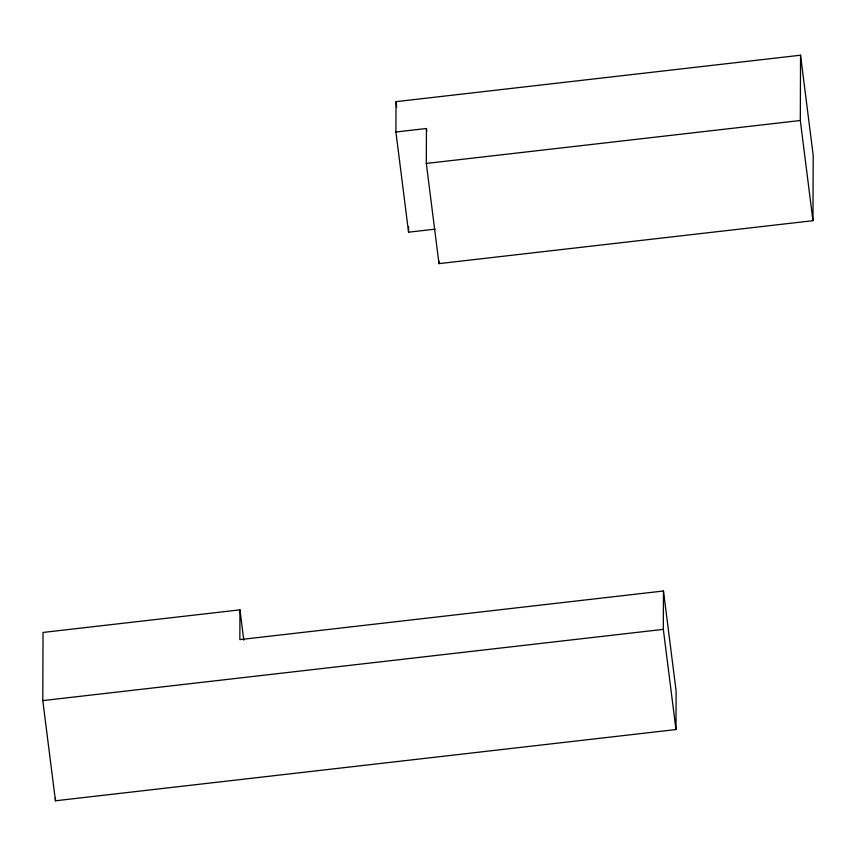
<?xml version="1.0" encoding="UTF-8"?>
<svg xmlns="http://www.w3.org/2000/svg" width="856" height="856" viewBox="0 0 856 856"><rect width="100%" height="100%" fill="white"/><g stroke="black" fill="none" stroke-linecap="round" stroke-linejoin="round"><path stroke-width="1.28" d="M239.958 609.847L239.851 639.625L663.464 590.993L676.122 691.177L675.983 729.547L55.458 800.788L42.8 700.604L43.035 632.445L239.958 609.847L243.789 640.16M55.458 800.788L55.469 798.113M395.911 132.006L396.018 101.661L800.542 55.212L813.2 155.396L812.965 220.688L438.978 263.627L426.32 163.442L426.438 128.507L395.911 132.006L408.569 232.19L435.115 229.151M408.569 232.19L408.58 226.915M438.978 263.627L438.978 261.037M675.983 729.547L663.325 629.363L663.464 590.993M812.965 220.688L800.317 120.503L800.542 55.212M426.32 163.442L800.317 120.503M42.8 700.604L663.325 629.363M426.438 128.507L426.77 131.139M396.018 101.661L396.681 106.925"/></g></svg>
